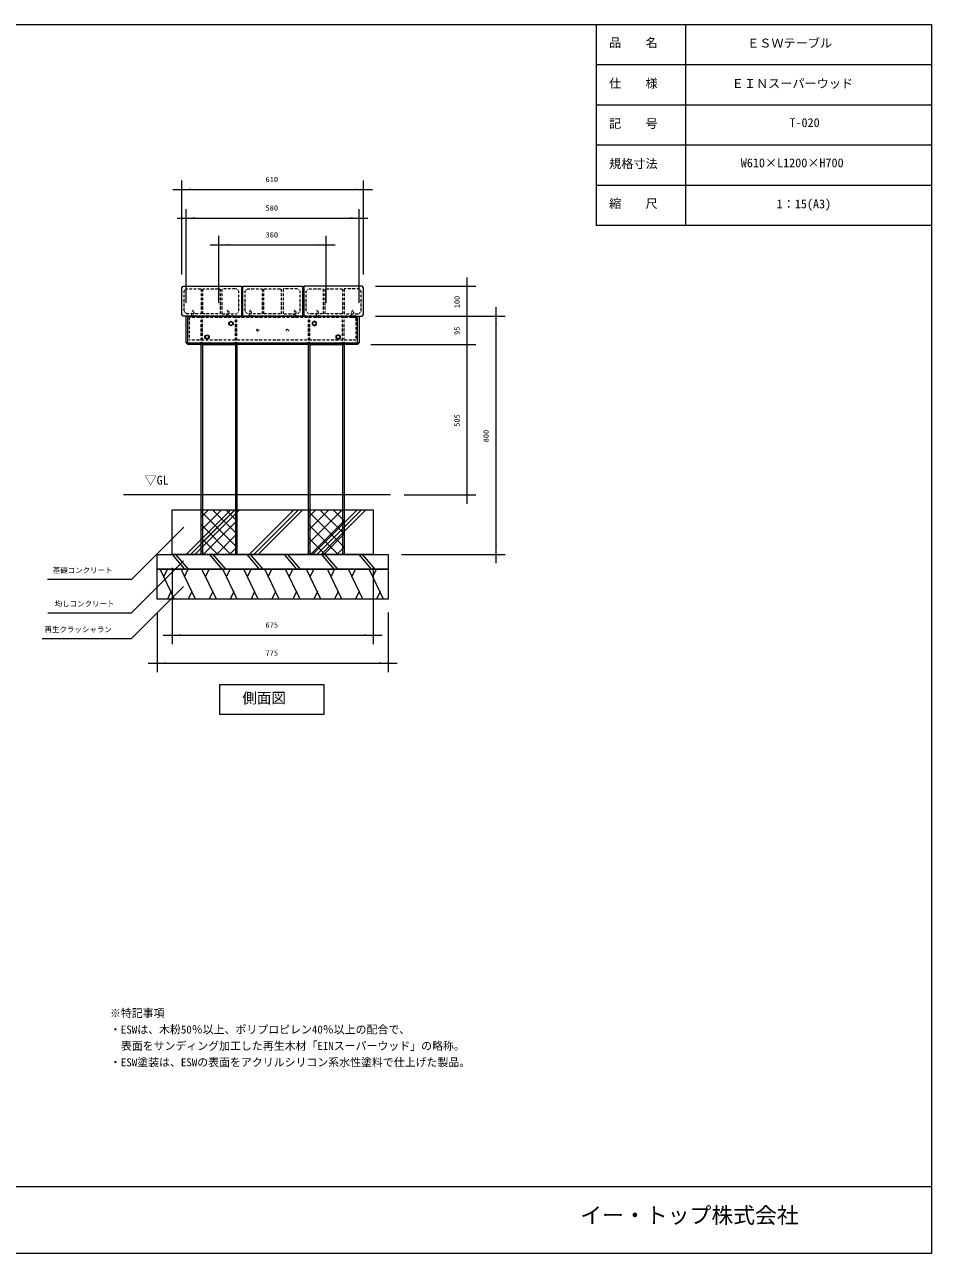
# Model space of a CAD drawing. Units: millimetres, scale not verified. Extents: x -2925 to 2925, y -2062 to 2062.
# Drawn here: x -118 to 2925, y -2062 to 2062 of the extents above; entities that cross this region are included whole.
import ezdxf
from ezdxf.enums import TextEntityAlignment as Align

# ---------------------------------------------------------------- set-up
doc = ezdxf.new("R2010")
doc.units = ezdxf.units.MM
doc.header["$LTSCALE"] = 10
doc.linetypes.add('USER5', pattern=[0.208282, 0.069427, -0.138855])
doc.layers.add('0-1_IMPORTED', color=30, linetype='Continuous', lineweight=18)
doc.styles.add('ＭＳ ゴシック', font='')
doc.styles.get('ＭＳ ゴシック').set_extended_font_data('MS Gothic')

msp = doc.modelspace()

# ---------------------------------------------------------------- linework, layer by layer
at = {"layer": '0-1_IMPORTED'}
for p, q in [((1800, 2062.5), (1800, 1387.5)), ((2100, 2062.5), (2100, 1387.5)), ((2925, 1927.5), (1800, 1927.5)), ((2925, 1792.5), (1800, 1792.5)), ((2925, 1657.5), (1800, 1657.5)), ((2925, 1522.5), (1800, 1522.5)), ((2925, 1387.5), (1800, 1387.5)), ((429, 989), (429, 1084)), ((999, 989), (999, 1084)), ((424, 994), (1004, 994)), ((479, 989), (479, 284)), ((589, 989), (589, 284)), ((839, 989), (839, 284)), ((949, 989), (949, 284)), ((1110.12, 484), (214, 484)), ((423.37, 284), (573.37, 434)), ((438.22, 284), (588.22, 434)), ((453.07, 284), (603.07, 434)), ((474, 409.35), (498.65, 434)), ((474, 365.16), (542.84, 434)), ((474, 320.96), (587.04, 434)), ((594, 308.34), (474, 428.34)), ((594, 352.53), (512.53, 434)), ((594, 396.73), (556.73, 434)), ((635.5, 284), (785.5, 434)), ((650.35, 284), (800.35, 434)), ((665.2, 284), (815.2, 434)), ((834, 409.35), (858.65, 434)), ((834, 365.16), (902.84, 434)), ((834, 320.96), (947.04, 434)), ((954, 308.34), (834, 428.34)), ((847.63, 284), (997.63, 434)), ((862.48, 284), (1012.48, 434)), ((954, 352.53), (872.53, 434)), ((877.33, 284), (1027.33, 434)), ((954, 396.73), (916.73, 434)), ((574.15, 284), (474, 384.15)), ((481.23, 284), (594, 396.77)), ((934.15, 284), (834, 384.15)), ((841.23, 284), (954, 396.77)), ((529.95, 284), (474, 339.95)), ((525.43, 284), (594, 352.57)), ((889.95, 284), (834, 339.95)), ((885.43, 284), (954, 352.57)), ((485.76, 284), (474, 295.76)), ((569.62, 284), (594, 308.38)), ((845.76, 284), (834, 295.76)), ((929.62, 284), (954, 308.38)), ((376.5, 284), (418.26, 234)), ((388.31, 284), (430.07, 234)), ((501.79, 284), (543.55, 234)), ((513.6, 284), (555.36, 234)), ((627.07, 284), (668.83, 234)), ((638.88, 284), (680.64, 234)), ((752.36, 284), (794.12, 234)), ((764.17, 284), (805.93, 234)), ((877.64, 284), (919.4, 234)), ((889.45, 284), (931.21, 234)), ((1002.93, 284), (1044.69, 234)), ((1014.74, 284), (1056.5, 234)), ((384.75, 134), (336.5, 234)), ((348.56, 209), (360.62, 234)), ((454.94, 134), (406.69, 234)), ((418.76, 209), (430.82, 234)), ((525.14, 134), (476.89, 234)), ((488.95, 209), (501.01, 234)), ((595.33, 134), (547.08, 234)), ((559.15, 209), (571.21, 234)), ((665.53, 134), (617.28, 234)), ((629.34, 209), (641.4, 234)), ((735.72, 134), (687.47, 234)), ((699.54, 209), (711.6, 234)), ((805.92, 134), (757.67, 234)), ((769.73, 209), (781.79, 234)), ((876.11, 134), (827.86, 234)), ((839.93, 209), (851.99, 234)), ((946.31, 134), (898.06, 234)), ((910.12, 209), (922.18, 234)), ((1016.5, 134), (968.25, 234)), ((980.32, 209), (992.38, 234)), ((1086.5, 134), (1038.25, 234)), ((1050.32, 209), (1062.38, 234)), ((372.68, 159), (360.62, 134)), ((442.88, 159), (430.82, 134)), ((513.07, 159), (501.01, 134)), ((583.27, 159), (571.21, 134)), ((653.46, 159), (641.4, 134)), ((723.66, 159), (711.6, 134)), ((793.85, 159), (781.79, 134)), ((864.05, 159), (851.99, 134)), ((934.24, 159), (922.18, 134)), ((1004.44, 159), (992.38, 134)), ((1074.44, 159), (1062.38, 134)), ((-2925, -1837.5), (2925, -1837.5))]:
    msp.add_line(p, q, dxfattribs=at)
at = {"layer": '0-1_IMPORTED', "color": 1}
for p, q in [((409, 1224), (409, 1539)), ((1019, 1224), (1019, 1539)), ((379, 1509), (409, 1509)), ((409, 1509), (1019, 1509)), ((1019, 1509), (1049, 1509)), ((394, 1413), (424, 1413)), ((424, 1129), (424, 1443)), ((424, 1413), (1004, 1413)), ((1004, 1129), (1004, 1443)), ((1004, 1413), (1034, 1413)), ((504, 1323), (534, 1323)), ((534, 1129), (534, 1353)), ((534, 1323), (894, 1323)), ((894, 1129), (894, 1353)), ((894, 1323), (924, 1323)), ((1366.49, 1184), (1366.49, 1214)), ((1059, 1184), (1396.49, 1184)), ((1366.49, 1084), (1366.49, 1184)), ((1366.49, 1084), (1366.49, 1114)), ((1464, 1084), (1464, 1114)), ((1059, 1084), (1396.49, 1084)), ((1059, 1084), (1396.49, 1084)), ((1059, 1084), (1494, 1084)), ((1366.49, 989), (1366.49, 1084)), ((1366.49, 1054), (1366.49, 1084)), ((1464, 284), (1464, 1084)), ((1366.49, 989), (1366.49, 1019)), ((1044, 989), (1396.49, 989)), ((1044, 989), (1396.49, 989)), ((1366.49, 484), (1366.49, 989)), ((1366.49, 959), (1366.49, 989)), ((1155.12, 484), (1396.49, 484)), ((1366.49, 454), (1366.49, 484)), ((1146.5, 284), (1494, 284)), ((1464, 254), (1464, 284)), ((376.5, 239), (376.5, -17)), ((1051.5, 239), (1051.5, -17)), ((239.9, 1.65), (414.9, 176.65)), ((326.5, 89), (326.5, -111)), ((1101.5, 89), (1101.5, -111)), ((-60, 1.65), (240, 1.65)), ((346.5, 13), (376.5, 13)), ((376.5, 13), (1051.5, 13)), ((1051.5, 13), (1081.5, 13)), ((296.5, -81), (326.5, -81)), ((326.5, -81), (1101.5, -81)), ((1101.5, -81), (1131.5, -81))]:
    msp.add_line(p, q, dxfattribs=at)
at = {"layer": '0-1_IMPORTED', "linetype": 'USER5'}
for p, q in [((443.43, 1081), (443.43, 1079)), ((448.57, 1079), (448.57, 1081)), ((474, 989), (474, 1084)), ((479, 989), (479, 1084)), ((561.43, 1081), (561.43, 1079)), ((566.57, 1079), (566.57, 1081)), ((589, 989), (589, 1079)), ((594, 989), (594, 1079)), ((636.43, 1081), (636.43, 1079)), ((641.57, 1079), (641.57, 1081)), ((786.43, 1081), (786.43, 1079)), ((791.57, 1079), (791.57, 1081)), ((834, 989), (834, 1079)), ((839, 989), (839, 1079)), ((861.43, 1081), (861.43, 1079)), ((866.57, 1079), (866.57, 1081)), ((949, 989), (949, 1084)), ((954, 989), (954, 1084)), ((979.43, 1081), (979.43, 1079)), ((984.57, 1079), (984.57, 1081))]:
    msp.add_line(p, q, dxfattribs=at)
at = {"layer": '0-1_IMPORTED'}
for points in [[(-2925, 2062.5), (2925, 2062.5), (2925, -2062.5), (-2925, -2062.5)], [(574, 1184), (604, 1184), (609, 1184), (609, 1179), (609, 1149), (609, 1084), (414, 1084), (409, 1089), (409, 1179), (414, 1184)], [(614, 1084), (614, 1149), (614, 1179), (614, 1184), (619, 1184), (809, 1184), (814, 1184), (814, 1179), (814, 1149), (814, 1084)], [(854, 1184), (824, 1184), (819, 1184), (819, 1179), (819, 1149), (819, 1084), (1014, 1084), (1019, 1089), (1019, 1179), (1014, 1184)], [(424, 1084), (1004, 1084), (1004, 994), (998.91, 989), (429.09, 989), (424, 994)], [(574, 1066.5), (581.5, 1062.75), (581.5, 1055.25), (574, 1051.5), (566.5, 1055.25), (566.5, 1062.75)], [(854, 1066.5), (846.5, 1062.75), (846.5, 1055.25), (854, 1051.5), (861.5, 1055.25), (861.5, 1062.75)], [(494, 1021.5), (501.5, 1017.75), (501.5, 1010.25), (494, 1006.5), (486.5, 1010.25), (486.5, 1017.75)], [(934, 1021.5), (926.5, 1017.75), (926.5, 1010.25), (934, 1006.5), (941.5, 1010.25), (941.5, 1017.75)], [(474, 989), (594, 989), (594, 284), (474, 284)], [(834, 989), (954, 989), (954, 284), (834, 284)], [(376.5, 434), (1051.5, 434), (1051.5, 284), (376.5, 284)], [(326.5, 284), (1101.5, 284), (1101.5, 234), (326.5, 234)], [(326.5, 234), (1101.5, 234), (1101.5, 134), (326.5, 134)], [(536.3, -153.05), (886.3, -153.05), (886.3, -253.05), (536.3, -253.05)]]:
    msp.add_lwpolyline(points, close=True, dxfattribs=at)
at = {"layer": '0-1_IMPORTED', "linetype": 'USER5'}
for points in [[(425, 1176), (474, 1176), (474, 1092), (425, 1092), (417, 1100), (417, 1168)], [(480, 1176), (538, 1176), (538, 1092), (480, 1092)], [(593, 1176), (544, 1176), (544, 1092), (593, 1092), (601, 1100), (601, 1168)], [(630, 1176), (679, 1176), (679, 1092), (630, 1092), (622, 1100), (622, 1168)], [(685, 1176), (743, 1176), (743, 1092), (685, 1092)], [(798, 1176), (749, 1176), (749, 1092), (798, 1092), (806, 1100), (806, 1168)], [(835, 1176), (884, 1176), (884, 1092), (835, 1092), (827, 1100), (827, 1168)], [(890, 1176), (948, 1176), (948, 1092), (890, 1092)], [(1003, 1176), (954, 1176), (954, 1092), (1003, 1092), (1011, 1100), (1011, 1168)], [(994, 1084), (434, 1084), (434, 1004), (994, 1004)], [(434, 1084), (994, 1084), (994, 1079), (434, 1079)], [(443, 1097), (446, 1104), (449, 1097), (449, 1079), (443, 1079)], [(561, 1097), (564, 1104), (567, 1097), (567, 1079), (561, 1079)], [(636, 1097), (639, 1104), (642, 1097), (642, 1079), (636, 1079)], [(786, 1097), (789, 1104), (792, 1097), (792, 1079), (786, 1079)], [(861, 1097), (864, 1104), (867, 1097), (867, 1079), (861, 1079)], [(979, 1097), (982, 1104), (985, 1097), (985, 1079), (979, 1079)]]:
    msp.add_lwpolyline(points, close=True, dxfattribs=at)
at = {"layer": '0-1_IMPORTED', "color": 1}
for points in [[(-42, 200.48), (241.38, 200.48), (416.38, 375.48)], [(-40, 87.79), (239.9, 87.79), (414.9, 262.79)]]:
    msp.add_lwpolyline(points, dxfattribs=at)
at = {"layer": '0-1_IMPORTED'}
for centre in [(574, 1059), (854, 1059), (494, 1014), (934, 1014)]:
    msp.add_circle(centre, 5.75, dxfattribs=at)
at = {"layer": '0-1_IMPORTED', "linetype": 'USER5'}
for centre in [(664, 1036.5), (764, 1036.5)]:
    msp.add_circle(centre, 3.5, dxfattribs=at)
at = {"layer": '0-1_IMPORTED', "color": 1}
for points in [[(409, 1509), (439, 1511.62), (439, 1506.38)], [(1019, 1509), (989, 1506.38), (989, 1511.62)], [(424, 1413), (454, 1415.62), (454, 1410.38)], [(1004, 1413), (974, 1410.38), (974, 1415.62)], [(534, 1323), (564, 1325.62), (564, 1320.38)], [(894, 1323), (864, 1320.38), (864, 1325.62)], [(1366.49, 1184), (1369.12, 1154), (1363.87, 1154)], [(1366.49, 1084), (1363.87, 1114), (1369.12, 1114)], [(1366.49, 1084), (1369.12, 1054), (1363.87, 1054)], [(1464, 1084), (1466.62, 1054), (1461.38, 1054)], [(1366.49, 989), (1363.87, 1019), (1369.12, 1019)], [(1366.49, 989), (1369.12, 959), (1363.87, 959)], [(1366.49, 484), (1363.87, 514), (1369.12, 514)], [(1464, 284), (1461.38, 314), (1466.62, 314)], [(376.5, 13), (406.5, 15.62), (406.5, 10.38)], [(1051.5, 13), (1021.5, 10.38), (1021.5, 15.62)], [(326.5, -81), (356.5, -78.38), (356.5, -83.62)], [(1101.5, -81), (1071.5, -83.62), (1071.5, -78.38)]]:
    msp.add_solid(points, dxfattribs=at)

# ---------------------------------------------------------------- texts
at = {"layer": '0-1_IMPORTED', "color": 7, "style": 'ＭＳ ゴシック'}
for s, height, p in [('品\u3000\u3000名', 29.85, (1843.3, 1978.04)), ('ＥＳＷテーブル', 29.85, (2306.65, 1976.58)), ('仕\u3000\u3000様', 29.85, (1843.3, 1841.58)), ('ＥＩＮスーパーウッド', 29.85, (2254.88, 1840.87)), ('記\u3000\u3000号', 29.85, (1843.3, 1706.58)), ('T-020', 29.85, (2448.36, 1709.49)), ('規格寸法', 29.85, (1843.3, 1571.58)), ('W610×L1200×H700', 29.85, (2285.12, 1574.49)), ('610', 17.91, (690.19, 1528.45)), ('580', 17.91, (690.19, 1432.45)), ('縮\u3000\u3000尺', 29.85, (1843.3, 1438.04)), ('1：15(A3)', 29.85, (2405.56, 1436.58)), ('360', 17.91, (690.19, 1342.45)), ('▽GL', 29.85, (284, 509.08)), ('基礎コンクリート', 17.91, (-23.97, 216.17)), ('均しコンクリート', 17.91, (-17.45, 103.48)), ('再生クラッシャラン', 17.91, (-51.45, 17.34)), ('675', 17.91, (690.19, 32.45)), ('775', 17.91, (690.19, -61.55)), ('側面図', 35.82, (612.1, -226.78)), ('※特記事項', 26.87, (167.99, -1277.55)), ('・ESWは、木粉50％以上、ポリプロピレン40％以上の配合で、', 26.87, (167.99, -1332.52)), ('  表面をサンディング加工した再生木材「EINスーパーウッド」の略称。', 26.87, (167.99, -1387.5)), ('・ESW塗装は、ESWの表面をアクリルシリコン系水性塗料で仕上げた製品。', 26.87, (167.99, -1442.47)), ('イー・トップ株式会社', 53.74, (1746.55, -1977.29))]:
    msp.add_text(s, height=height, dxfattribs=at).set_placement(p, align=Align.BOTTOM_LEFT)
for s, p in [('100', (1347.05, 1110.19)), ('95', (1347.05, 1020.62)), ('505', (1347.05, 712.69)), ('800', (1444.55, 660.19))]:
    msp.add_text(s, height=17.91, rotation=90, dxfattribs=at).set_placement(p, align=Align.BOTTOM_LEFT)

doc.saveas('drawing.dxf')
